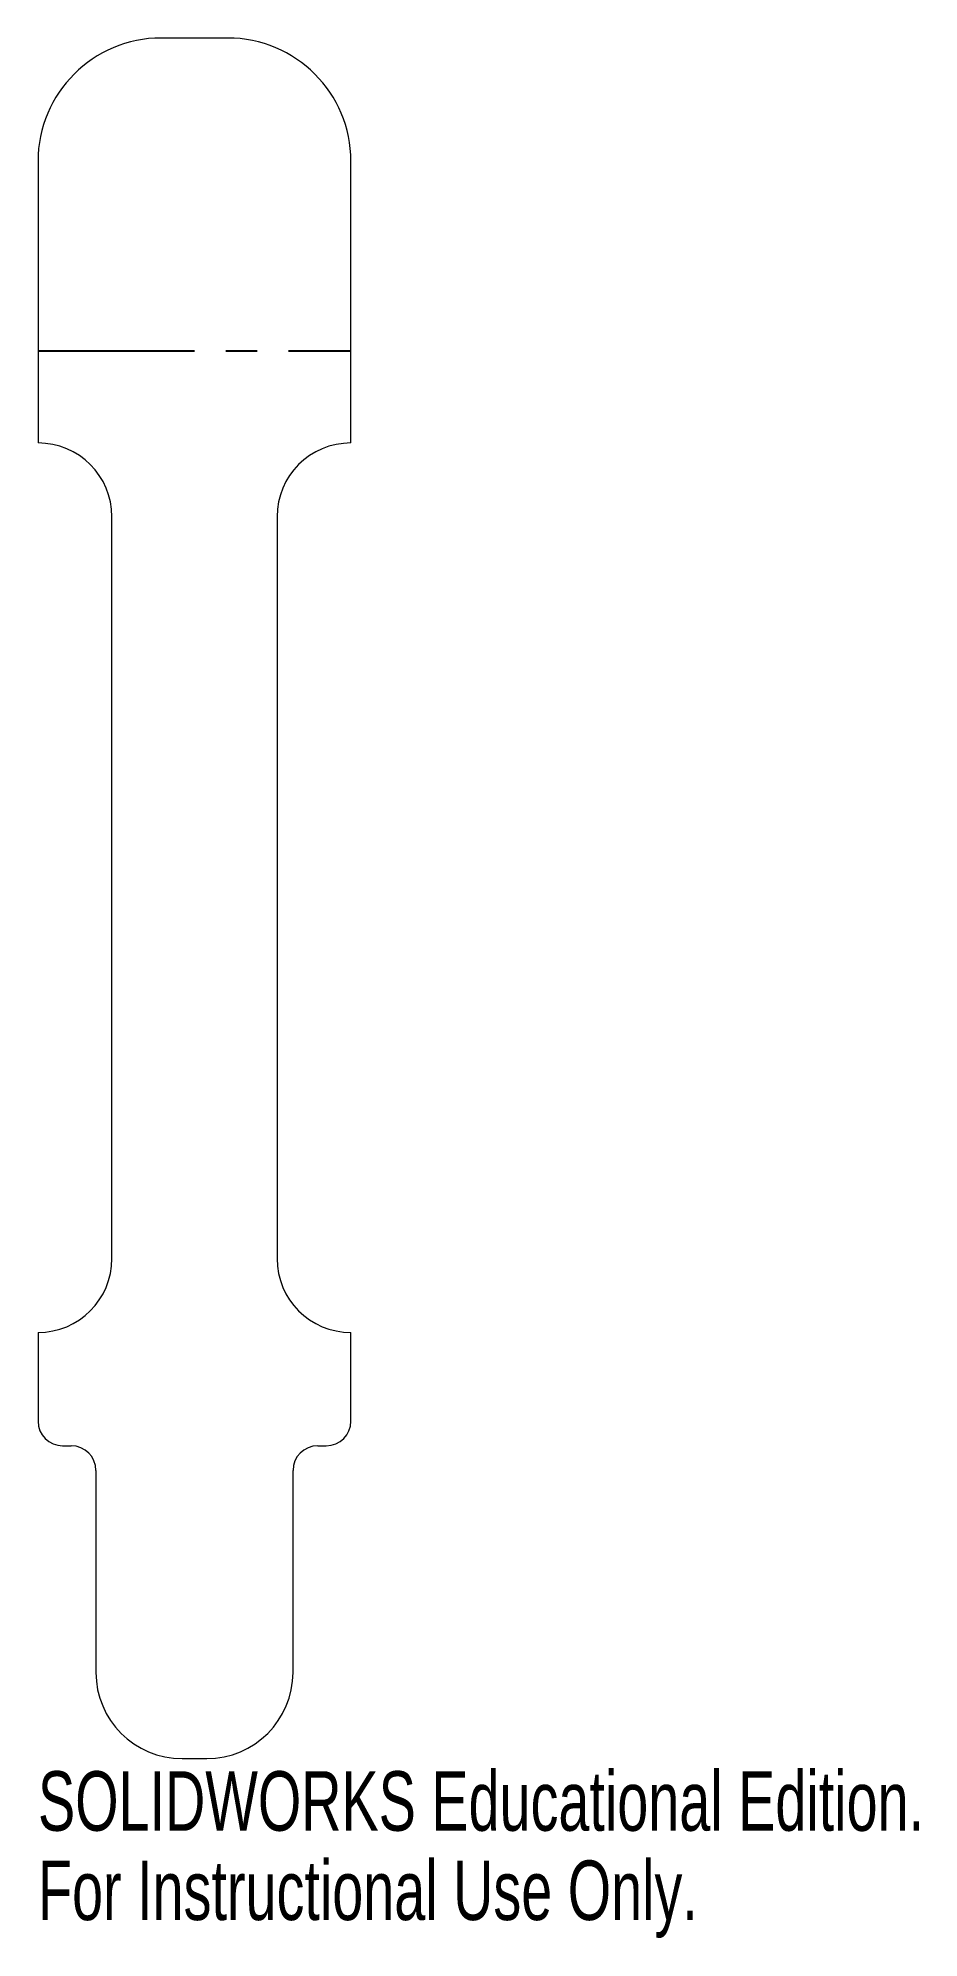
# Model space of a CAD drawing. Header units: millimetres. Extents: x -13 to 59, y -15 to 140.
import ezdxf

# ---------------------------------------------------------------- set-up
doc = ezdxf.new("R2010")
doc.units = ezdxf.units.MM
doc.linetypes.add('CENTERX2', pattern=[20.32, 12.7, -2.54, 2.54, -2.54])
doc.styles.add('SLDTEXTSTYLE0', font='TXT', dxfattribs={"width": 0.7})

msp = doc.modelspace()

# ---------------------------------------------------------------- linework, layer by layer
at = {"color": 7, "linetype": 'Continuous', "lineweight": 15}
for p, q in [((2.7, 139.7), (-2.7, 139.7)), ((-12.7, 129.7), (-12.7, 106.82)), ((12.7, 106.82), (12.7, 129.7)), ((-6.7, 40.6), (-6.7, 100.82)), ((6.7, 100.82), (6.7, 40.6)), ((-12.7, 34.6), (-12.7, 27.4)), ((12.7, 27.4), (12.7, 34.6)), ((-10.7, 25.4), (-10, 25.4)), ((10, 25.4), (10.7, 25.4)), ((-8, 23.4), (-8, 7)), ((8, 7), (8, 23.4)), ((-1, 0), (1, 0))]:
    msp.add_line(p, q, dxfattribs=at)
at = {"color": 7, "linetype": 'CENTERX2'}
msp.add_line((-12.7, 114.3), (12.7, 114.3), dxfattribs=at)
at = {"color": 7, "linetype": 'Continuous', "lineweight": 15}
for centre, radius, start, end in [((-2.7, 129.7), 10, 90, 180), ((2.7, 129.7), 10, 0, 90), ((-12.7, 100.82), 6, 0, 90), ((12.7, 100.82), 6, 90, 180), ((-12.7, 40.6), 6, 270, 0), ((12.7, 40.6), 6, 180, 270), ((-10.7, 27.4), 2, 180, 270), ((10.7, 27.4), 2, 270, 0), ((-10, 23.4), 2, 0, 90), ((10, 23.4), 2, 90, 180), ((-1, 7), 7, 180, 270), ((1, 7), 7, 270, 0)]:
    msp.add_arc(centre, radius, start, end, dxfattribs=at)

# ---------------------------------------------------------------- texts
at = {"color": 7, "linetype": 'Continuous', "char_height": 4.8336, "attachment_point": 1, "style": 'SLDTEXTSTYLE0'}
for s, insert in [('SOLIDWORKS Educational Edition.', (-12.7, -1.02)), ('For Instructional Use Only.', (-12.7, -8.27))]:
    msp.add_mtext(s, dxfattribs=dict(at, insert=insert))

doc.saveas('drawing.dxf')
